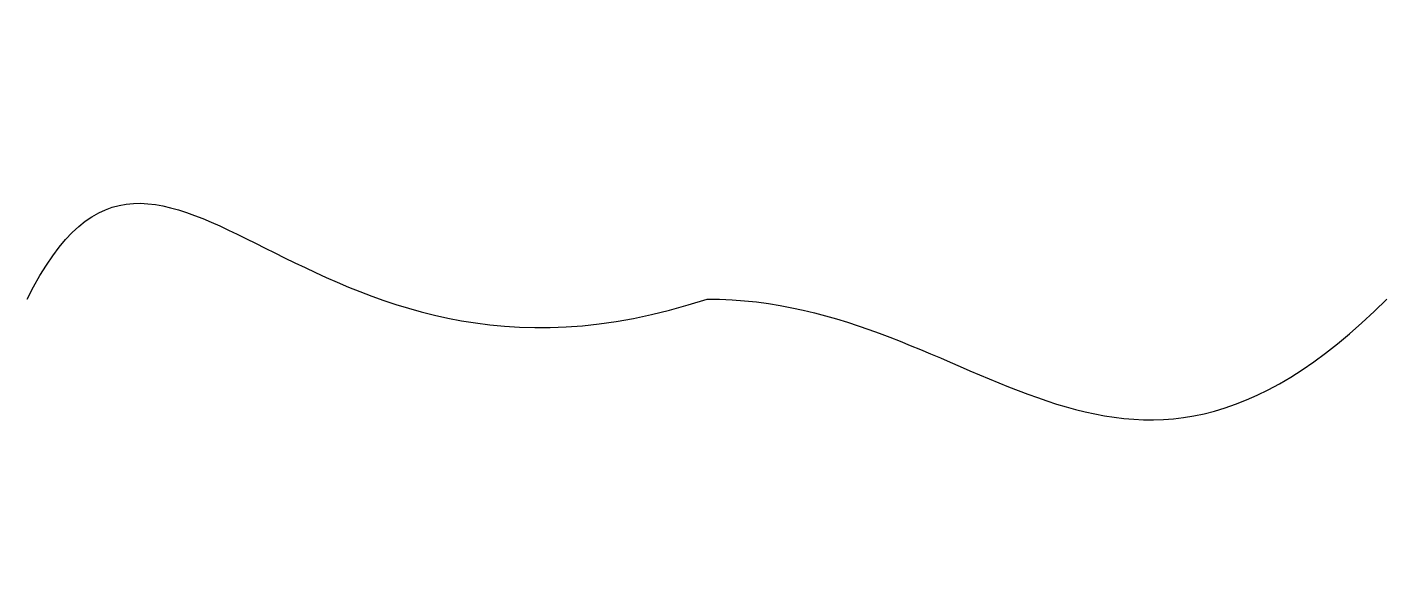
# Model space of a CAD drawing. Extents: x 0 to 10, y -2 to 2.
import ezdxf

# ---------------------------------------------------------------- set-up
doc = ezdxf.new("R2010")
doc.units = 0
doc.layers.get('0').update_dxf_attribs({"linetype": 'CONTINUOUS'})

msp = doc.modelspace()

# ---------------------------------------------------------------- linework, layer by layer
for points in [[(0, 0), (1, 2), (2, -1), (5, 0)], [(5, 0), (7, 0), (8, -2), (10, 0)]]:
    msp.add_open_spline(points, degree=3)

doc.saveas('drawing.dxf')
